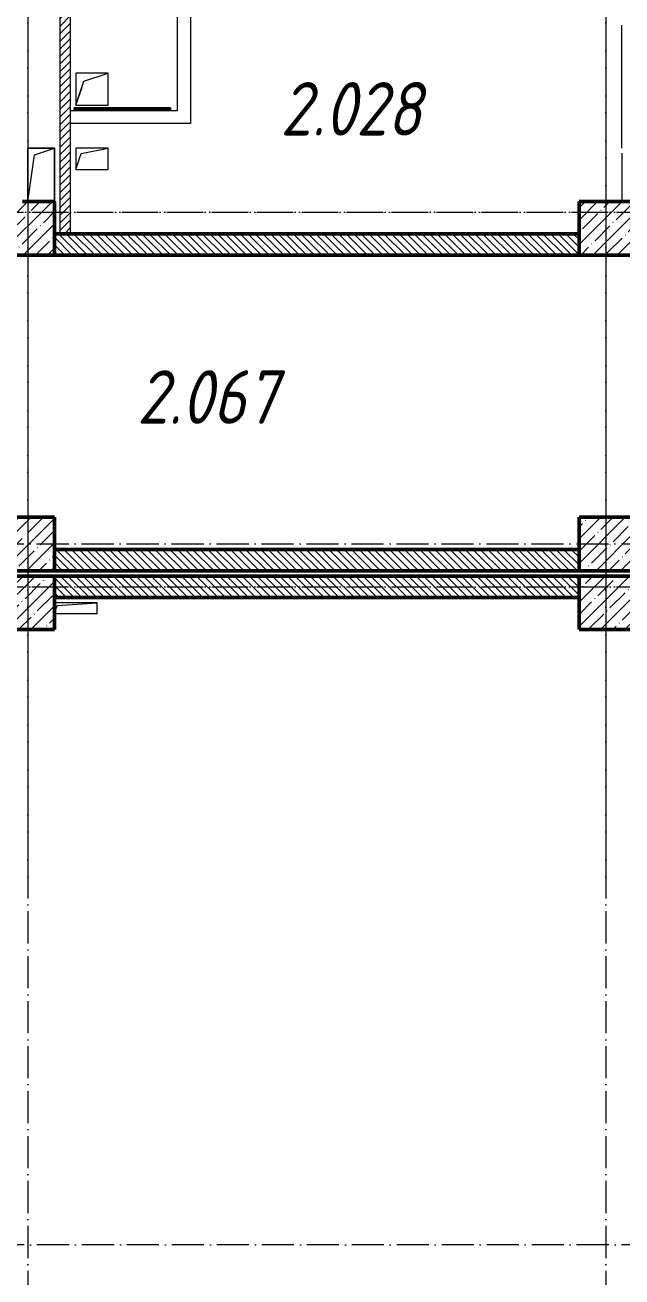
# Model space of a CAD drawing. Header units: millimetres. Extents: x -213536 to 1564669, y -45299 to 942238.
# Drawn here: x 62133 to 67708, y 495397 to 507097 of the extents above; entities that cross this region are included whole.
import ezdxf

# ---------------------------------------------------------------- set-up
doc = ezdxf.new("R2010")
doc.units = ezdxf.units.MM
doc.linetypes.add('50_200_ШТРИХ_1Т_ш5_п1_п1_', pattern=[700, 500, -100, 0, -100])
for name, color, linetype, lineweight in [('3.1) ЖБ окна 1.2 м', 102, 'Continuous', 30), ('A-FLOR-____-OTLN', 7, 'Continuous', 9), ('A-GENM-____-MCUT', 7, 'Continuous', 25), ('A-GENM-____-OTLN', 7, 'Continuous', 9), ('A-WALL-____-MCUT', 7, 'Continuous', 13), ('A-WALL-____-MCUT-2', 7, 'Continuous', 50), ('A-WALL-____-OTLN', 7, 'Continuous', 9), ('A-WALL-____-PATT-1', 7, 'Continuous', 9), ('A-WALL-FNSH-MCUT-1', 7, 'Continuous', 9), ('I-WALL-____-OTLN', 7, 'Continuous', 9), ('S-COLS-____-MCUT', 7, 'Continuous', 50), ('S-COLS-____-OTLN', 7, 'Continuous', 9), ('S-GRID-____-OTLN-1', 7, '50_200_ШТРИХ_1Т_ш5_п1_п1_', 9), ('Марки помещений', 7, 'Continuous', 9)]:
    doc.layers.add(name, color=color, linetype=linetype, lineweight=lineweight)
doc.styles.add('ISOCPEUR_I_2', font='isocpeui.ttf', dxfattribs={"width": 0.85, "height": 2.3})
pattern_1 = [(45, (-77750, -42681.04), (-114.04925, 114.04925), []), (45, (-77635.95, -42681.04), (-114.04925, 114.04925), [201.613, -40.323, 3.353, -36.97])]
pattern_2 = [(45, (-83150, -42681.04), (-114.04925, 114.04925), []), (45, (-83035.95, -42681.04), (-114.04925, 114.04925), [201.613, -40.323, 3.353, -36.97])]
pattern_3 = [(45, (-83150, -46181.04), (-114.04925, 114.04925), []), (45, (-83035.95, -46181.04), (-114.04925, 114.04925), [201.613, -40.323, 3.353, -36.97])]
pattern_4 = [(45, (-77750, -46181.04), (-114.04925, 114.04925), []), (45, (-77635.95, -46181.04), (-114.04925, 114.04925), [201.613, -40.323, 3.353, -36.97])]
pattern_5 = [(45, (-77750, -43231.04), (-114.04925, 114.04925), []), (45, (-77635.95, -43231.04), (-114.04925, 114.04925), [201.613, -40.323, 3.353, -36.97])]
pattern_6 = [(45, (-83150, -43231.04), (-114.04925, 114.04925), []), (45, (-83035.95, -43231.04), (-114.04925, 114.04925), [201.613, -40.323, 3.353, -36.97])]
pattern_7 = [(135, (-15591.663, 459015.94), (-35.35534, -35.35534), [])]
pattern_8 = [(135, (-15591.663, 459015.94), (-35.35534, -35.35534), [])]

# ---------------------------------------------------------------- blocks, each defined once
blk = doc.blocks.new('BSC_Колонна _Прямоугольная - 500х500-V33-АР1_План отверстий 2 этажа в осях 1-64_Ю-ЯЯ')
at = {"layer": 'S-COLS-____-OTLN'}
h = blk.add_hatch(dxfattribs=at)
h.set_pattern_fill('FP_43', color=256, style=0, pattern_type=2)
h.set_pattern_definition(pattern_1)
h.paths.add_polyline_path([(-250, -250), (250, -250), (250, 250), (-250, 250)], flags=0)
at = {"layer": 'S-COLS-____-MCUT'}
for p, q in [((250, 250), (-250, 250)), ((-250, 250), (-250, -250)), ((250, -250), (250, 250)), ((-250, -250), (250, -250))]:
    blk.add_line(p, q, dxfattribs=at)
blk = doc.blocks.new('BSC_Колонна _Прямоугольная - 500х500-V34-АР1_План отверстий 2 этажа в осях 1-64_Ю-ЯЯ')
at = {"layer": 'S-COLS-____-OTLN'}
h = blk.add_hatch(dxfattribs=at)
h.set_pattern_fill('FP_44', color=256, style=0, pattern_type=2)
h.set_pattern_definition(pattern_2)
h.paths.add_polyline_path([(-250, -250), (250, -250), (250, 250), (-250, 250)], flags=0)
at = {"layer": 'S-COLS-____-MCUT'}
for p, q in [((250, 250), (-250, 250)), ((-250, 250), (-250, -250)), ((250, -250), (250, 250)), ((-250, -250), (250, -250))]:
    blk.add_line(p, q, dxfattribs=at)
blk = doc.blocks.new('BSC_Колонна _Прямоугольная - 500х500-V54-АР1_План отверстий 2 этажа в осях 1-64_Ю-ЯЯ')
at = {"layer": 'S-COLS-____-OTLN'}
h = blk.add_hatch(dxfattribs=at)
h.set_pattern_fill('FP_64', color=256, style=0, pattern_type=2)
h.set_pattern_definition(pattern_3)
h.paths.add_polyline_path([(-250, -250), (250, -250), (250, 250), (-250, 250)], flags=0)
at = {"layer": 'S-COLS-____-MCUT'}
for p, q in [((250, 250), (-250, 250)), ((-250, 250), (-250, -250)), ((250, -250), (250, 250)), ((-250, -250), (250, -250))]:
    blk.add_line(p, q, dxfattribs=at)
blk = doc.blocks.new('BSC_Колонна _Прямоугольная - 500х500-V114-АР1_План отверстий 2 этажа в осях 1-64_Ю-ЯЯ')
at = {"layer": 'S-COLS-____-OTLN'}
h = blk.add_hatch(dxfattribs=at)
h.set_pattern_fill('FP_127', color=256, style=0, pattern_type=2)
h.set_pattern_definition(pattern_4)
h.paths.add_polyline_path([(-250, -250), (250, -250), (250, 250), (-250, 250)], flags=0)
at = {"layer": 'S-COLS-____-MCUT'}
for p, q in [((-250, 250), (-250, -250)), ((250, 250), (-50, 250)), ((250, -250), (250, 250)), ((-250, -250), (250, -250))]:
    blk.add_line(p, q, dxfattribs=at)
blk = doc.blocks.new('BSC_Колонна _Прямоугольная - 500х500-V119-АР1_План отверстий 2 этажа в осях 1-64_Ю-ЯЯ')
at = {"layer": 'S-COLS-____-OTLN'}
h = blk.add_hatch(dxfattribs=at)
h.set_pattern_fill('FP_132', color=256, style=0, pattern_type=2)
h.set_pattern_definition(pattern_5)
h.paths.add_polyline_path([(-250, -250), (250, -250), (250, 250), (-250, 250)], flags=0)
at = {"layer": 'S-COLS-____-MCUT'}
for p, q in [((250, 250), (-250, 250)), ((-250, 250), (-250, -250)), ((250, -250), (250, 250)), ((-250, -250), (250, -250))]:
    blk.add_line(p, q, dxfattribs=at)
blk = doc.blocks.new('BSC_Колонна _Прямоугольная - 500х500-V121-АР1_План отверстий 2 этажа в осях 1-64_Ю-ЯЯ')
at = {"layer": 'S-COLS-____-OTLN'}
h = blk.add_hatch(dxfattribs=at)
h.set_pattern_fill('FP_134', color=256, style=0, pattern_type=2)
h.set_pattern_definition(pattern_6)
h.paths.add_polyline_path([(-250, -250), (250, -250), (250, 250), (-250, 250)], flags=0)
at = {"layer": 'S-COLS-____-MCUT'}
for p, q in [((250, 250), (-250, 250)), ((-250, 250), (-250, -250)), ((250, -250), (250, 250)), ((-250, -250), (250, -250))]:
    blk.add_line(p, q, dxfattribs=at)
blk = doc.blocks.new('131_Панель боковая - 900х1500-29281255-АР1_План отверстий 2 этажа в осях 1-64_Ю-ЯЯ')
at = {"layer": 'A-GENM-____-MCUT'}
for p, q in [((450, 5), (-450, 5)), ((-450, 5), (-450, -5)), ((450, -5), (450, 5)), ((-450, -5), (450, -5))]:
    blk.add_line(p, q, dxfattribs=at)
at = {"layer": 'A-GENM-____-OTLN'}
for p, q in [((-450, 10), (450, 10)), ((-450, 5), (-450, 10)), ((450, 10), (450, 5)), ((-450, -10), (-450, -5)), ((-450, -10), (450, -10)), ((450, -5), (450, -10))]:
    blk.add_line(p, q, dxfattribs=at)
blk = doc.blocks.new('AR_Отверстие прямоугольное _в плите_ - AR_Отверстие прямоугольное _в плите_-30459229-АР1_План отверстий 2 этажа в осях 1-64_Ю-ЯЯ')
at = {"layer": 'A-GENM-____-OTLN'}
for p, q in [((125, 250), (-125, 250)), ((-125, 250), (-125, -250)), ((-63, 188), (125, 250)), ((125, -250), (125, 250)), ((-125, -250), (-63, 188))]:
    blk.add_line(p, q, dxfattribs=at)
blk = doc.blocks.new('AR_Отверстие прямоугольное _в плите_ - AR_Отверстие прямоугольное _в плите_-30459341-АР1_План отверстий 2 этажа в осях 1-64_Ю-ЯЯ')
at = {"layer": 'A-GENM-____-OTLN'}
for p, q in [((150, 150), (-150, 150)), ((-150, 150), (-150, -150)), ((-75, 75), (150, 150)), ((150, -150), (150, 150)), ((-150, -150), (-75, 75)), ((-150, -150), (150, -150))]:
    blk.add_line(p, q, dxfattribs=at)
blk = doc.blocks.new('AR_Отверстие прямоугольное _в плите_ - AR_Отверстие прямоугольное _в плите_-30459372-АР1_План отверстий 2 этажа в осях 1-64_Ю-ЯЯ')
at = {"layer": 'A-GENM-____-OTLN'}
for p, q in [((150, 100), (-150, 100)), ((-150, 100), (-150, -100)), ((-150, -100), (-100, 50)), ((-100, 50), (150, 100)), ((150, -100), (150, 100)), ((-150, -100), (150, -100))]:
    blk.add_line(p, q, dxfattribs=at)
blk = doc.blocks.new('AR_Отверстие прямоугольное _в плите_ - AR_Отверстие прямоугольное _в плите_-30511579-АР1_План отверстий 2 этажа в осях 1-64_Ю-ЯЯ')
at = {"layer": 'A-GENM-____-OTLN'}
for p, q in [((200, 50), (-200, 50)), ((-200, -50), (-175, 25)), ((-175, 25), (200, 50)), ((200, -50), (200, 50)), ((-200, -50), (200, -50))]:
    blk.add_line(p, q, dxfattribs=at)
blk = doc.blocks.new('BSC_Колонна _Прямоугольная - 500х500-V16-АР1_План отверстий 2 этажа в осях 1-64_А-ГГ')
at = {"layer": 'S-COLS-____-OTLN'}
h = blk.add_hatch(dxfattribs=at)
h.set_pattern_fill('FP_45', color=256, style=0, pattern_type=2)
h.set_pattern_definition(pattern_1)
h.paths.add_polyline_path([(-250, -250), (250, -250), (250, 250), (-250, 250)], flags=0)
at = {"layer": 'S-COLS-____-MCUT'}
for p, q in [((250, 250), (-250, 250)), ((-250, 250), (-250, -250)), ((250, -250), (250, 250)), ((-250, -250), (250, -250))]:
    blk.add_line(p, q, dxfattribs=at)
blk = doc.blocks.new('BSC_Колонна _Прямоугольная - 500х500-V17-АР1_План отверстий 2 этажа в осях 1-64_А-ГГ')
at = {"layer": 'S-COLS-____-OTLN'}
h = blk.add_hatch(dxfattribs=at)
h.set_pattern_fill('FP_46', color=256, style=0, pattern_type=2)
h.set_pattern_definition(pattern_2)
h.paths.add_polyline_path([(-250, -250), (250, -250), (250, 250), (-250, 250)], flags=0)
at = {"layer": 'S-COLS-____-MCUT'}
for p, q in [((250, 250), (-250, 250)), ((-250, 250), (-250, -250)), ((250, -250), (250, 250)), ((-250, -250), (250, -250))]:
    blk.add_line(p, q, dxfattribs=at)
blk = doc.blocks.new('BSC_Колонна _Прямоугольная - 500х500-V81-АР1_План отверстий 2 этажа в осях 1-64_А-ГГ')
at = {"layer": 'S-COLS-____-OTLN'}
h = blk.add_hatch(dxfattribs=at)
h.set_pattern_fill('FP_110', color=256, style=0, pattern_type=2)
h.set_pattern_definition(pattern_3)
h.paths.add_polyline_path([(-250, -250), (250, -250), (250, 250), (-250, 250)], flags=0)
at = {"layer": 'S-COLS-____-MCUT'}
for p, q in [((250, 250), (-250, 250)), ((-250, 250), (-250, -250)), ((250, -250), (250, 250)), ((-250, -250), (250, -250))]:
    blk.add_line(p, q, dxfattribs=at)
blk = doc.blocks.new('BSC_Колонна _Прямоугольная - 500х500-25978818-АР1_План отверстий 2 этажа в осях 1-64_А-ГГ')
at = {"layer": 'S-COLS-____-OTLN'}
h = blk.add_hatch(dxfattribs=at)
h.set_pattern_fill('FP_148', color=256, style=0, pattern_type=2)
h.set_pattern_definition(pattern_4)
h.paths.add_polyline_path([(-250, -250), (250, -250), (250, 250), (-250, 250)], flags=0)
at = {"layer": 'S-COLS-____-MCUT'}
for p, q in [((-250, 250), (-250, -250)), ((250, 250), (-50, 250)), ((250, -250), (250, 250)), ((-250, -250), (250, -250))]:
    blk.add_line(p, q, dxfattribs=at)
blk = doc.blocks.new('BSC_Колонна _Прямоугольная - 500х500-V123-АР1_План отверстий 2 этажа в осях 1-64_А-ГГ')
at = {"layer": 'S-COLS-____-OTLN'}
h = blk.add_hatch(dxfattribs=at)
h.set_pattern_fill('FP_153', color=256, style=0, pattern_type=2)
h.set_pattern_definition(pattern_5)
h.paths.add_polyline_path([(-250, -250), (250, -250), (250, 250), (-250, 250)], flags=0)
at = {"layer": 'S-COLS-____-MCUT'}
for p, q in [((250, 250), (-250, 250)), ((-250, 250), (-250, -250)), ((250, -250), (250, 250)), ((-250, -250), (250, -250))]:
    blk.add_line(p, q, dxfattribs=at)
blk = doc.blocks.new('BSC_Колонна _Прямоугольная - 500х500-V125-АР1_План отверстий 2 этажа в осях 1-64_А-ГГ')
at = {"layer": 'S-COLS-____-OTLN'}
h = blk.add_hatch(dxfattribs=at)
h.set_pattern_fill('FP_155', color=256, style=0, pattern_type=2)
h.set_pattern_definition(pattern_6)
h.paths.add_polyline_path([(-250, -250), (250, -250), (250, 250), (-250, 250)], flags=0)
at = {"layer": 'S-COLS-____-MCUT'}
for p, q in [((250, 250), (-250, 250)), ((-250, 250), (-250, -250)), ((250, -250), (250, 250)), ((-250, -250), (250, -250))]:
    blk.add_line(p, q, dxfattribs=at)
blk = doc.blocks.new('131_Панель боковая - 900х1500-29281255-АР1_План отверстий 2 этажа в осях 1-64_А-ГГ')
at = {"layer": 'A-GENM-____-MCUT'}
for p, q in [((450, 5), (-450, 5)), ((-450, 5), (-450, -5)), ((450, -5), (450, 5)), ((-450, -5), (450, -5))]:
    blk.add_line(p, q, dxfattribs=at)
at = {"layer": 'A-GENM-____-OTLN'}
for p, q in [((-450, 10), (450, 10)), ((-450, 5), (-450, 10)), ((450, 10), (450, 5)), ((-450, -10), (-450, -5)), ((-450, -10), (450, -10)), ((450, -5), (450, -10))]:
    blk.add_line(p, q, dxfattribs=at)
blk = doc.blocks.new('AR_Отверстие прямоугольное _в плите_ - AR_Отверстие прямоугольное _в плите_-V151-АР1_План отверстий 2 этажа в осях 1-64_А-ГГ')
at = {"layer": 'A-GENM-____-OTLN'}
for p, q in [((125, 250), (-125, 250)), ((-125, 250), (-125, -250)), ((-63, 188), (125, 250)), ((125, -250), (125, 250)), ((-125, -250), (-63, 188))]:
    blk.add_line(p, q, dxfattribs=at)
blk = doc.blocks.new('AR_Отверстие прямоугольное _в плите_ - AR_Отверстие прямоугольное _в плите_-30459341-АР1_План отверстий 2 этажа в осях 1-64_А-ГГ')
at = {"layer": 'A-GENM-____-OTLN'}
for p, q in [((-150, 20), (-150, -150)), ((-150, -150), (-93, 20)), ((150, -150), (150, 20)), ((-150, -150), (150, -150))]:
    blk.add_line(p, q, dxfattribs=at)
blk = doc.blocks.new('AR_Отверстие прямоугольное _в плите_ - AR_Отверстие прямоугольное _в плите_-30459372-АР1_План отверстий 2 этажа в осях 1-64_А-ГГ')
at = {"layer": 'A-GENM-____-OTLN'}
for p, q in [((150, 100), (-150, 100)), ((-150, 100), (-150, -100)), ((-150, -100), (-100, 50)), ((-100, 50), (150, 100)), ((150, -100), (150, 100)), ((-150, -100), (150, -100))]:
    blk.add_line(p, q, dxfattribs=at)
blk = doc.blocks.new('AR_Отверстие прямоугольное _в плите_ - AR_Отверстие прямоугольное _в плите_-30511579-АР1_План отверстий 2 этажа в осях 1-64_А-ГГ')
at = {"layer": 'A-GENM-____-OTLN'}
for p, q in [((200, 50), (-200, 50)), ((-200, -50), (-175, 25)), ((-175, 25), (200, 50)), ((200, -50), (200, 50)), ((-200, -50), (200, -50))]:
    blk.add_line(p, q, dxfattribs=at)
blk = doc.blocks.new('2этаж')
at = {"layer": 'S-GRID-____-OTLN-1', "color": 251, "ltscale": 0.6, "true_color": 0x636466}
for p, q in [((62158.3, 549908.8), (62158.3, 498997)), ((67558.3, 549908.8), (67558.3, 498997)), ((62158.3, 508896.9), (62158.3, 467585.8)), ((67558.3, 508896.9), (67558.3, 470838.7)), ((51735.1, 505347), (74727.1, 505347)), ((53374.4, 505347), (74727.1, 505347)), ((58880.7, 502247), (88334.7, 502247)), ((58880.7, 502247), (88334.7, 502247)), ((51735.1, 501847), (88482.7, 501847)), ((53374.4, 501847), (88482.7, 501847)), ((74727.1, 495697), (51735.1, 495697))]:
    blk.add_line(p, q, dxfattribs=at)

msp = doc.modelspace()

# ---------------------------------------------------------------- hatches: boundary and pattern name
at = {"layer": 'A-WALL-____-PATT-1'}
h = msp.add_hatch(dxfattribs=at)
h.set_pattern_fill('FP_5', color=256, style=0, pattern_type=2)
h.set_pattern_definition([(45, (-15591.663, 459015.94), (-35.35534, 35.35534), [])])
h.paths.add_polyline_path([(62458.3, 505147), (62558.3, 505147), (62558.3, 508097), (62458.3, 508097), (62458.3, 506554.1)], flags=0)
h.paths.add_polyline_path([(62461.3, 508100), (62555.3, 508100), (62555.3, 508147), (62558.3, 508147), (62558.3, 510997), (62458.3, 510997), (62458.3, 508147), (62461.3, 508147)], flags=0)
h = msp.add_hatch(dxfattribs=at)
h.set_pattern_fill('FP_5', color=256, style=0, pattern_type=2)
h.set_pattern_definition([(45, (-15591.663, 459015.94), (-35.35534, 35.35534), [])])
h.paths.add_polyline_path([(62458.3, 505147), (62558.3, 505147), (62558.3, 506517.1), (62458.3, 506517.1), (62458.3, 506191.5)], flags=0)
h = msp.add_hatch(dxfattribs=at)
h.set_pattern_fill('FP_6', color=256, style=0, pattern_type=2)
h.set_pattern_definition(pattern_7)
h.paths.add_polyline_path([(67308.3, 504947), (67308.3, 505147), (62408.3, 505147), (62408.3, 504947), (65698.2, 504947)], flags=0)
h = msp.add_hatch(dxfattribs=at)
h.set_pattern_fill('FP_6', color=256, style=0, pattern_type=2)
h.set_pattern_definition(pattern_8)
h.paths.add_polyline_path([(67308.3, 504947), (67308.3, 505147), (62408.3, 505147), (62408.3, 504947), (65698, 504947)], flags=0)
h = msp.add_hatch(dxfattribs=at)
h.set_pattern_fill('FP_6', color=256, style=0, pattern_type=2)
h.set_pattern_definition(pattern_7)
h.paths.add_polyline_path([(67308.3, 501997), (67308.3, 502197), (62408.3, 502197), (62408.3, 501997), (65698.2, 501997)], flags=0)
h = msp.add_hatch(dxfattribs=at)
h.set_pattern_fill('FP_6', color=256, style=0, pattern_type=2)
h.set_pattern_definition(pattern_8)
h.paths.add_polyline_path([(67308.3, 501997), (67308.3, 502197), (62408.3, 502197), (62408.3, 501997), (65698, 501997)], flags=0)
h = msp.add_hatch(dxfattribs=at)
h.set_pattern_fill('FP_6', color=256, style=0, pattern_type=2)
h.set_pattern_definition(pattern_7)
h.paths.add_polyline_path([(67308.3, 501747), (67308.3, 501947), (62408.3, 501947), (62408.3, 501747), (65698.2, 501747)], flags=0)
h = msp.add_hatch(dxfattribs=at)
h.set_pattern_fill('FP_6', color=256, style=0, pattern_type=2)
h.set_pattern_definition(pattern_8)
h.paths.add_polyline_path([(67308.3, 501747), (67308.3, 501947), (62408.3, 501947), (62408.3, 501747), (65698, 501747)], flags=0)

# ---------------------------------------------------------------- linework, layer by layer
at = {"layer": 'A-FLOR-____-OTLN'}
for p, q in [((62158.3, 505947), (62408.3, 505947)), ((62158.3, 505447), (62158.3, 505947)), ((62158.3, 505947), (62408.3, 505947)), ((62158.3, 505447), (62158.3, 505947)), ((62408.3, 505947), (62408.3, 505447)), ((62408.3, 505947), (62408.3, 505447))]:
    msp.add_line(p, q, dxfattribs=at)
at = {"layer": 'A-WALL-____-MCUT'}
for p, q in [((67308.3, 505147), (62408.3, 505147)), ((62408.3, 504947), (67308.3, 504947)), ((67308.3, 502197), (62408.3, 502197)), ((62408.3, 501997), (67308.3, 501997)), ((67308.3, 501947), (62408.3, 501947)), ((62408.3, 501747), (67308.3, 501747))]:
    msp.add_line(p, q, dxfattribs=at)
at = {"layer": 'A-WALL-____-MCUT-2'}
for p, q in [((67308.3, 505147), (62408.3, 505147)), ((62408.3, 504947), (67308.3, 504947)), ((67308.3, 502197), (62408.3, 502197)), ((62408.3, 501997), (67308.3, 501997)), ((67308.3, 501947), (62408.3, 501947)), ((62408.3, 501747), (67308.3, 501747))]:
    msp.add_line(p, q, dxfattribs=at)
at = {"layer": 'A-WALL-____-OTLN'}
for p, q in [((63558.3, 506297), (63558.3, 510997)), ((63678.3, 510997), (63678.3, 506177)), ((63558.3, 506297), (63558.3, 506517.1)), ((63678.3, 506517.1), (63678.3, 506177)), ((62558.3, 506297), (63558.3, 506297)), ((62558.3, 506297), (63558.3, 506297)), ((63678.3, 506177), (62558.3, 506177)), ((63678.3, 506177), (62558.3, 506177))]:
    msp.add_line(p, q, dxfattribs=at)
at = {"layer": 'A-WALL-FNSH-MCUT-1'}
for p, q in [((62458.3, 508097), (62458.3, 505147)), ((62558.3, 505147), (62558.3, 508097)), ((62458.3, 506517.1), (62458.3, 505147)), ((62558.3, 505147), (62558.3, 506517.1)), ((67708.3, 505901), (67708.3, 505447)), ((67708.3, 505901), (67708.3, 505447))]:
    msp.add_line(p, q, dxfattribs=at)
at = {"layer": 'I-WALL-____-OTLN'}
for q in [(67708.3, 507097), (67708.3, 506517.1)]:
    msp.add_line((67708.3, 505947), q, dxfattribs=at)

# ---------------------------------------------------------------- block references
at = {"layer": '3.1) ЖБ окна 1.2 м'}
msp.add_blockref('2этаж', (0, 0), dxfattribs=at)
at = {"layer": 'A-GENM-____-OTLN'}
for name, p in [('AR_Отверстие прямоугольное _в плите_ - AR_Отверстие прямоугольное _в плите_-30459341-АР1_План отверстий 2 этажа в осях 1-64_Ю-ЯЯ', (62758.3, 506497)), ('AR_Отверстие прямоугольное _в плите_ - AR_Отверстие прямоугольное _в плите_-30459341-АР1_План отверстий 2 этажа в осях 1-64_А-ГГ', (62758.3, 506497)), ('AR_Отверстие прямоугольное _в плите_ - AR_Отверстие прямоугольное _в плите_-30459229-АР1_План отверстий 2 этажа в осях 1-64_Ю-ЯЯ', (62283.3, 505697)), ('AR_Отверстие прямоугольное _в плите_ - AR_Отверстие прямоугольное _в плите_-V151-АР1_План отверстий 2 этажа в осях 1-64_А-ГГ', (62283.3, 505697)), ('AR_Отверстие прямоугольное _в плите_ - AR_Отверстие прямоугольное _в плите_-30459372-АР1_План отверстий 2 этажа в осях 1-64_Ю-ЯЯ', (62758.3, 505847)), ('AR_Отверстие прямоугольное _в плите_ - AR_Отверстие прямоугольное _в плите_-30459372-АР1_План отверстий 2 этажа в осях 1-64_А-ГГ', (62758.3, 505847)), ('AR_Отверстие прямоугольное _в плите_ - AR_Отверстие прямоугольное _в плите_-30511579-АР1_План отверстий 2 этажа в осях 1-64_Ю-ЯЯ', (62608.3, 501647)), ('AR_Отверстие прямоугольное _в плите_ - AR_Отверстие прямоугольное _в плите_-30511579-АР1_План отверстий 2 этажа в осях 1-64_А-ГГ', (62608.3, 501647))]:
    msp.add_blockref(name, p, dxfattribs=at)
at = {"layer": 'A-GENM-____-OTLN', "rotation": 180}
for name in ['131_Панель боковая - 900х1500-29281255-АР1_План отверстий 2 этажа в осях 1-64_Ю-ЯЯ', '131_Панель боковая - 900х1500-29281255-АР1_План отверстий 2 этажа в осях 1-64_А-ГГ']:
    msp.add_blockref(name, (63043.3, 506312), dxfattribs=at)
at = {"layer": 'S-COLS-____-OTLN'}
for name, p in [('BSC_Колонна _Прямоугольная - 500х500-V114-АР1_План отверстий 2 этажа в осях 1-64_Ю-ЯЯ', (62158.3, 505197)), ('BSC_Колонна _Прямоугольная - 500х500-25978818-АР1_План отверстий 2 этажа в осях 1-64_А-ГГ', (62158.3, 505197)), ('BSC_Колонна _Прямоугольная - 500х500-V54-АР1_План отверстий 2 этажа в осях 1-64_Ю-ЯЯ', (67558.3, 505197)), ('BSC_Колонна _Прямоугольная - 500х500-V81-АР1_План отверстий 2 этажа в осях 1-64_А-ГГ', (67558.3, 505197)), ('BSC_Колонна _Прямоугольная - 500х500-V119-АР1_План отверстий 2 этажа в осях 1-64_Ю-ЯЯ', (62158.3, 502247)), ('BSC_Колонна _Прямоугольная - 500х500-V123-АР1_План отверстий 2 этажа в осях 1-64_А-ГГ', (62158.3, 502247)), ('BSC_Колонна _Прямоугольная - 500х500-V121-АР1_План отверстий 2 этажа в осях 1-64_Ю-ЯЯ', (67558.3, 502247)), ('BSC_Колонна _Прямоугольная - 500х500-V125-АР1_План отверстий 2 этажа в осях 1-64_А-ГГ', (67558.3, 502247)), ('BSC_Колонна _Прямоугольная - 500х500-V33-АР1_План отверстий 2 этажа в осях 1-64_Ю-ЯЯ', (62158.3, 501697)), ('BSC_Колонна _Прямоугольная - 500х500-V16-АР1_План отверстий 2 этажа в осях 1-64_А-ГГ', (62158.3, 501697)), ('BSC_Колонна _Прямоугольная - 500х500-V34-АР1_План отверстий 2 этажа в осях 1-64_Ю-ЯЯ', (67558.3, 501697)), ('BSC_Колонна _Прямоугольная - 500х500-V17-АР1_План отверстий 2 этажа в осях 1-64_А-ГГ', (67558.3, 501697))]:
    msp.add_blockref(name, p, dxfattribs=at)

# ---------------------------------------------------------------- texts
at = {"layer": 'Марки помещений', "char_height": 500, "width": 785.654, "attachment_point": 1, "style": 'ISOCPEUR_I_2'}
for s, insert in [('2.028', (64517.4, 506564.2)), ('2.067', (63179.1, 503870.7))]:
    msp.add_mtext(s, dxfattribs=dict(at, insert=insert))

doc.saveas('drawing.dxf')
